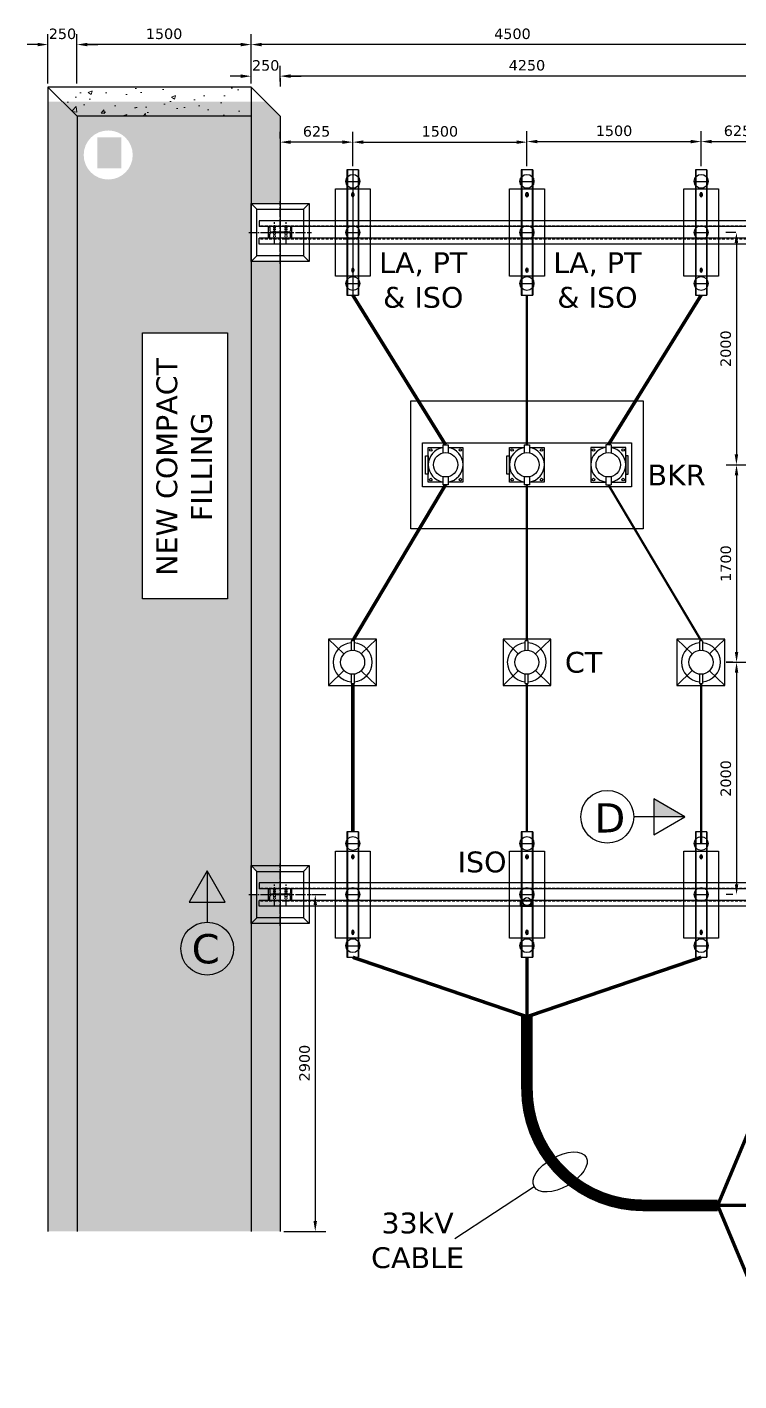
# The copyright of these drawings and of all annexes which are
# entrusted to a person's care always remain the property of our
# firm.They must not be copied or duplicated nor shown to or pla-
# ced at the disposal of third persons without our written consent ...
# Model space of a CAD drawing. Header units: inches. Extents: x 669904 to 684044, y 13745 to 26910.
# Drawn here: x 669904 to 676035, y 15177 to 26832 of the extents above; entities that cross this region are included whole.
import ezdxf

# ---------------------------------------------------------------- set-up
doc = ezdxf.new("R2010")
doc.units = ezdxf.units.IN
doc.header["$LTSCALE"] = 0.05
doc.header["$MEASUREMENT"] = 0
doc.header["$PDMODE"] = 66
doc.linetypes.add('CENTER', pattern=[2, 1.25, -0.25, 0.25, -0.25])
doc.linetypes.add('HIDDEN', pattern=[0.375, 0.25, -0.125])
for name, color, linetype, lineweight in [('B', 5, 'Continuous', 30), ('CHANNEL', 250, 'Continuous', 30), ('DIMENSION', 244, 'Continuous', 9), ('equipment', 145, 'Continuous', 30), ('FOUNDATION', 5, 'Continuous', 30), ('hatch', 254, 'Continuous', 18), ('HIDDEN', 250, 'HIDDEN', 13), ('HOLE', 250, 'Continuous', 30), ('ISMB 200', 2, 'Continuous', 30), ('Line', 7, 'Continuous', 30), ('PLATE', 5, 'Continuous', 30), ('POLE', 250, 'Continuous', 30), ('R', 1, 'Continuous', 30), ('WALL', 102, 'Continuous', 30), ('Y', 2, 'Continuous', 30)]:
    doc.layers.add(name, color=color, linetype=linetype, lineweight=lineweight)
doc.layers.add('CENTER', color=1, linetype='CENTER')
doc.layers.add('TEXT', color=2, linetype='Continuous')
doc.styles.get("Standard").update_dxf_attribs({"font": 'verdana.ttf'})
doc.styles.add('STYLE1', font='txt')
doc.dimstyles.new('rm', dxfattribs={"dimscale": 500, "dimtxt": 0.18, "dimasz": 0.18, "dimexe": 0.18, "dimexo": 0.0625, "dimgap": 0.09, "dimtad": 1, "dimdec": 0, "dimzin": 0, "dimdsep": 46, "dimtxsty": 'Standard', "dimcen": 0.09, "dimadec": 0, "dimazin": 0, "dimtfac": 1, "dimtdec": 0, "dimtofl": 0, "dimtmove": 0, "dimatfit": 3, "dimfxl": 1, "dimtolj": 1, "dimtzin": 0, "dimarcsym": 0})
pattern_1 = [(50, (331232.05, 71316.7), (358.6301, -31.37607), [37.5, -412.5]), (355, (331232.05, 71316.7), (-69.37567, 376.09607), [30, -330]), (100.4514, (331261.94, 71314.1), (289.2547, 344.71977), [31.8701, -350.57106]), (46.1842, (331232.05, 71416.7), (533.6205, -82.7595), [56.25, -618.75]), (96.6356, (331276.5, 71409.8), (467.33135, 487.0589), [47.80514, -525.8565]), (351.1842, (331232.05, 71416.7), (467.331, 487.0593), [45, -495]), (21, (331282.05, 71391.7), (298.45353, -201.30945), [37.5, -412.5]), (326, (331282.05, 71391.7), (121.65767, 362.57502), [30, -330]), (71.4514, (331306.92, 71374.93), (420.1113, 161.26525), [31.8701, -350.57106]), (37.5, (331232.05, 71316.71), (6.07993, 166.446927), [0, -326, 0, -335, 0, -331.25]), (7.5, (331232.05, 71316.7), (131.53477, 197.20586), [0, -191, 0, -318.5, 0, -126.25]), (327.5, (331120.55, 71316.71), (266.91122, -11.277436), [0, -125, 0, -390, 0, -517.5]), (317.5, (331070.55, 71316.7), (291.59308, 50.05249), [0, -162.5, 0, -259, 0, -367.5])]

# ---------------------------------------------------------------- blocks, each defined once
blk = doc.blocks.new('*D128')
at = {"layer": 'Defpoints', "color": 0, "ltscale": 30, "transparency": 16777216}
for p in [(676334, 26591), (672084, 26422), (672084, 26410)]:
    blk.add_point(p, dxfattribs=at)
at = {"layer": 'DIMENSION', "color": 0, "lineweight": -2, "ltscale": 30, "transparency": 16777216}
for p, q in [((676334, 26559), (676334, 26320)), ((672084, 26391), (672084, 26320)), ((676244, 26410), (672174, 26410))]:
    blk.add_line(p, q, dxfattribs=at)
at = {"layer": 'DIMENSION', "color": 0, "ltscale": 30, "transparency": 16777216}
for points in [[(672174, 26425), (672174, 26395), (672084, 26410)], [(676244, 26425), (676244, 26395), (676334, 26410)]]:
    blk.add_solid(points, dxfattribs=at)
at = {"layer": 'DIMENSION', "color": 0, "ltscale": 30, "transparency": 16777216, "insert": (674209, 26502), "char_height": 90, "attachment_point": 5}
blk.add_mtext('\\A1;4250', dxfattribs=at)
blk = doc.blocks.new('*D129')
at = {"layer": 'Defpoints', "color": 0, "ltscale": 30, "transparency": 16777216}
for p in [(676334, 25846), (675709, 25603), (676334, 25332)]:
    blk.add_point(p, dxfattribs=at)
at = {"layer": 'DIMENSION', "color": 0, "lineweight": -2, "ltscale": 30, "transparency": 16777216}
for p, q in [((675709, 25635), (675709, 25936)), ((676334, 25364), (676334, 25936)), ((675799, 25846), (676244, 25846))]:
    blk.add_line(p, q, dxfattribs=at)
at = {"layer": 'DIMENSION', "color": 0, "ltscale": 30, "transparency": 16777216}
for points in [[(675799, 25861), (675799, 25831), (675709, 25846)], [(676244, 25861), (676244, 25831), (676334, 25846)]]:
    blk.add_solid(points, dxfattribs=at)
at = {"layer": 'DIMENSION', "color": 0, "ltscale": 30, "transparency": 16777216, "insert": (676022, 25938), "char_height": 90, "attachment_point": 5}
blk.add_mtext('\\A1;625', dxfattribs=at)
blk = doc.blocks.new('*D130')
at = {"layer": 'Defpoints', "color": 0, "ltscale": 30, "transparency": 16777216}
for p in [(676040, 25063), (675893, 23063), (676013, 23063)]:
    blk.add_point(p, dxfattribs=at)
at = {"layer": 'DIMENSION', "color": 0, "lineweight": -2, "ltscale": 30, "transparency": 16777216}
for p, q in [((676009, 25063), (675923, 25063)), ((676013, 24973), (676013, 23153)), ((675924, 23063), (676103, 23063))]:
    blk.add_line(p, q, dxfattribs=at)
at = {"layer": 'DIMENSION', "color": 0, "ltscale": 30, "transparency": 16777216}
for points in [[(675998, 24973), (676028, 24973), (676013, 25063)], [(675998, 23153), (676028, 23153), (676013, 23063)]]:
    blk.add_solid(points, dxfattribs=at)
at = {"layer": 'DIMENSION', "color": 0, "ltscale": 30, "transparency": 16777216, "insert": (675921, 24063), "char_height": 90, "attachment_point": 5, "rotation": 90}
blk.add_mtext('\\A1;2000', dxfattribs=at)
blk = doc.blocks.new('*D131')
at = {"layer": 'Defpoints', "color": 0, "ltscale": 30, "transparency": 16777216}
for p in [(676013, 23063), (675893, 21363), (676014, 21363)]:
    blk.add_point(p, dxfattribs=at)
at = {"layer": 'DIMENSION', "color": 0, "lineweight": -2, "ltscale": 30, "transparency": 16777216}
for p, q in [((676014, 22973), (676014, 21453)), ((676045, 23063), (676104, 23063)), ((675924, 21363), (676104, 21363))]:
    blk.add_line(p, q, dxfattribs=at)
at = {"layer": 'DIMENSION', "color": 0, "ltscale": 30, "transparency": 16777216}
for points in [[(675999, 22973), (676029, 22973), (676014, 23063)], [(675999, 21453), (676029, 21453), (676014, 21363)]]:
    blk.add_solid(points, dxfattribs=at)
at = {"layer": 'DIMENSION', "color": 0, "ltscale": 30, "transparency": 16777216, "insert": (675922, 22213), "char_height": 90, "attachment_point": 5, "rotation": 90}
blk.add_mtext('\\A1;1700', dxfattribs=at)
blk = doc.blocks.new('*D132')
at = {"layer": 'Defpoints', "color": 0, "ltscale": 30, "transparency": 16777216}
for p in [(676014, 21363), (676014, 19363), (676014, 19363)]:
    blk.add_point(p, dxfattribs=at)
at = {"layer": 'DIMENSION', "color": 0, "lineweight": -2, "ltscale": 30, "transparency": 16777216}
for p, q in [((675983, 21363), (675924, 21363)), ((676014, 21273), (676014, 19453)), ((675983, 19363), (675924, 19363))]:
    blk.add_line(p, q, dxfattribs=at)
at = {"layer": 'DIMENSION', "color": 0, "ltscale": 30, "transparency": 16777216}
for points in [[(675999, 21273), (676029, 21273), (676014, 21363)], [(675999, 19453), (676029, 19453), (676014, 19363)]]:
    blk.add_solid(points, dxfattribs=at)
at = {"layer": 'DIMENSION', "color": 0, "ltscale": 30, "transparency": 16777216, "insert": (675922, 20363), "char_height": 90, "attachment_point": 5, "rotation": 90}
blk.add_mtext('\\A1;2000', dxfattribs=at)
blk = doc.blocks.new('*D134')
at = {"layer": 'Defpoints', "color": 0, "ltscale": 30, "transparency": 16777216}
for p in [(671834, 26409), (671834, 26314), (672084, 26331)]:
    blk.add_point(p, dxfattribs=at)
at = {"layer": 'DIMENSION', "color": 0, "lineweight": -2, "ltscale": 30, "transparency": 16777216}
for p, q in [((671834, 26345), (671834, 26499)), ((672084, 26362), (672084, 26499)), ((671744, 26409), (671654, 26409)), ((672174, 26409), (672264, 26409))]:
    blk.add_line(p, q, dxfattribs=at)
at = {"layer": 'DIMENSION', "color": 0, "ltscale": 30, "transparency": 16777216}
for points in [[(671744, 26424), (671744, 26394), (671834, 26409)], [(672174, 26424), (672174, 26394), (672084, 26409)]]:
    blk.add_solid(points, dxfattribs=at)
at = {"layer": 'DIMENSION', "color": 0, "ltscale": 30, "transparency": 16777216, "insert": (671959, 26501), "char_height": 90, "attachment_point": 5}
blk.add_mtext('\\A1;250', dxfattribs=at)
blk = doc.blocks.new('*D135')
at = {"layer": 'Defpoints', "color": 0, "ltscale": 30, "transparency": 16777216}
for p in [(671834, 26681), (671834, 26314), (676334, 26284)]:
    blk.add_point(p, dxfattribs=at)
at = {"layer": 'DIMENSION', "color": 0, "lineweight": -2, "ltscale": 30, "transparency": 16777216}
for p, q in [((671834, 26345), (671834, 26771)), ((676334, 26315), (676334, 26771)), ((676244, 26681), (671924, 26681))]:
    blk.add_line(p, q, dxfattribs=at)
at = {"layer": 'DIMENSION', "color": 0, "ltscale": 30, "transparency": 16777216}
for points in [[(671924, 26696), (671924, 26666), (671834, 26681)], [(676244, 26696), (676244, 26666), (676334, 26681)]]:
    blk.add_solid(points, dxfattribs=at)
at = {"layer": 'DIMENSION', "color": 0, "ltscale": 30, "transparency": 16777216, "insert": (674084, 26773), "char_height": 90, "attachment_point": 5}
blk.add_mtext('\\A1;4500', dxfattribs=at)
blk = doc.blocks.new('*D153')
at = {"layer": 'Defpoints', "color": 0, "ltscale": 30, "transparency": 16777216}
for p in [(670334, 26681), (670334, 26314), (671834, 26314)]:
    blk.add_point(p, dxfattribs=at)
at = {"layer": 'DIMENSION', "color": 0, "lineweight": -2, "ltscale": 30, "transparency": 16777216}
for p, q in [((670334, 26345), (670334, 26771)), ((671834, 26345), (671834, 26771)), ((671744, 26681), (670424, 26681))]:
    blk.add_line(p, q, dxfattribs=at)
at = {"layer": 'DIMENSION', "color": 0, "ltscale": 30, "transparency": 16777216}
for points in [[(670424, 26696), (670424, 26666), (670334, 26681)], [(671744, 26696), (671744, 26666), (671834, 26681)]]:
    blk.add_solid(points, dxfattribs=at)
at = {"layer": 'DIMENSION', "color": 0, "ltscale": 30, "transparency": 16777216, "insert": (671084, 26773), "char_height": 90, "attachment_point": 5}
blk.add_mtext('\\A1;1500', dxfattribs=at)
blk = doc.blocks.new('*D136')
at = {"layer": 'Defpoints', "color": 0, "ltscale": 30, "transparency": 16777216}
for p in [(670084, 26681), (670084, 26314), (670334, 26314)]:
    blk.add_point(p, dxfattribs=at)
at = {"layer": 'DIMENSION', "color": 0, "lineweight": -2, "ltscale": 30, "transparency": 16777216}
for p, q in [((670084, 26345), (670084, 26771)), ((670334, 26345), (670334, 26771)), ((669994, 26681), (669904, 26681)), ((670424, 26681), (670514, 26681))]:
    blk.add_line(p, q, dxfattribs=at)
at = {"layer": 'DIMENSION', "color": 0, "ltscale": 30, "transparency": 16777216}
for points in [[(669994, 26696), (669994, 26666), (670084, 26681)], [(670424, 26696), (670424, 26666), (670334, 26681)]]:
    blk.add_solid(points, dxfattribs=at)
at = {"layer": 'DIMENSION', "color": 0, "ltscale": 30, "transparency": 16777216, "insert": (670209, 26773), "char_height": 90, "attachment_point": 5}
blk.add_mtext('\\A1;250', dxfattribs=at)
blk = doc.blocks.new('*D154')
at = {"layer": 'Defpoints', "color": 0, "ltscale": 30, "transparency": 16777216}
for p in [(674209, 25841), (672709, 25603), (674209, 25603)]:
    blk.add_point(p, dxfattribs=at)
at = {"layer": 'DIMENSION', "color": 0, "lineweight": -2, "ltscale": 30, "transparency": 16777216}
for p, q in [((672709, 25635), (672709, 25931)), ((674209, 25635), (674209, 25931)), ((672799, 25841), (674119, 25841))]:
    blk.add_line(p, q, dxfattribs=at)
at = {"layer": 'DIMENSION', "color": 0, "ltscale": 30, "transparency": 16777216}
for points in [[(672799, 25856), (672799, 25826), (672709, 25841)], [(674119, 25856), (674119, 25826), (674209, 25841)]]:
    blk.add_solid(points, dxfattribs=at)
at = {"layer": 'DIMENSION', "color": 0, "ltscale": 30, "transparency": 16777216, "insert": (673459, 25933), "char_height": 90, "attachment_point": 5}
blk.add_mtext('\\A1;1500', dxfattribs=at)
blk = doc.blocks.new('*D137')
at = {"layer": 'Defpoints', "color": 0, "ltscale": 30, "transparency": 16777216}
for p in [(672084, 25841), (672084, 25841), (672709, 25841)]:
    blk.add_point(p, dxfattribs=at)
at = {"layer": 'DIMENSION', "color": 0, "lineweight": -2, "ltscale": 30, "transparency": 16777216}
for p, q in [((672084, 25873), (672084, 25931)), ((672709, 25873), (672709, 25931)), ((672619, 25841), (672174, 25841))]:
    blk.add_line(p, q, dxfattribs=at)
at = {"layer": 'DIMENSION', "color": 0, "ltscale": 30, "transparency": 16777216}
for points in [[(672174, 25856), (672174, 25826), (672084, 25841)], [(672619, 25856), (672619, 25826), (672709, 25841)]]:
    blk.add_solid(points, dxfattribs=at)
at = {"layer": 'DIMENSION', "color": 0, "ltscale": 30, "transparency": 16777216, "insert": (672397, 25933), "char_height": 90, "attachment_point": 5}
blk.add_mtext('\\A1;625', dxfattribs=at)
blk = doc.blocks.new('*D138')
at = {"layer": 'Defpoints', "color": 0, "ltscale": 30, "transparency": 16777216}
for p in [(674209, 25841), (675709, 25846), (675709, 25846)]:
    blk.add_point(p, dxfattribs=at)
at = {"layer": 'DIMENSION', "color": 0, "lineweight": -2, "ltscale": 30, "transparency": 16777216}
for p, q in [((674209, 25873), (674209, 25936)), ((675709, 25877), (675709, 25936)), ((674299, 25846), (675619, 25846))]:
    blk.add_line(p, q, dxfattribs=at)
at = {"layer": 'DIMENSION', "color": 0, "ltscale": 30, "transparency": 16777216}
for points in [[(674299, 25861), (674299, 25831), (674209, 25846)], [(675619, 25861), (675619, 25831), (675709, 25846)]]:
    blk.add_solid(points, dxfattribs=at)
at = {"layer": 'DIMENSION', "color": 0, "ltscale": 30, "transparency": 16777216, "insert": (674959, 25938), "char_height": 90, "attachment_point": 5}
blk.add_mtext('\\A1;1500', dxfattribs=at)
blk = doc.blocks.new('*D145')
at = {"layer": 'Defpoints', "color": 0, "ltscale": 30, "transparency": 16777216}
for p in [(672329, 19363), (672084, 16463), (672386, 16463)]:
    blk.add_point(p, dxfattribs=at)
at = {"layer": 'DIMENSION', "color": 0, "lineweight": -2, "ltscale": 30, "transparency": 16777216}
for p, q in [((672360, 19363), (672476, 19363)), ((672386, 19273), (672386, 16553)), ((672115, 16463), (672476, 16463))]:
    blk.add_line(p, q, dxfattribs=at)
at = {"layer": 'DIMENSION', "color": 0, "ltscale": 30, "transparency": 16777216}
for points in [[(672371, 19273), (672401, 19273), (672386, 19363)], [(672371, 16553), (672401, 16553), (672386, 16463)]]:
    blk.add_solid(points, dxfattribs=at)
at = {"layer": 'DIMENSION', "color": 0, "ltscale": 30, "transparency": 16777216, "insert": (672294, 17913), "char_height": 90, "attachment_point": 5, "rotation": 90}
blk.add_mtext('\\A1;2900', dxfattribs=at)
blk = doc.blocks.new('A$C263572D1')
at = {"layer": 'ISMB 200', "ltscale": 30}
for p, q in [((-96, 50), (-100, 50)), ((-100, -50), (-100, 50)), ((-89, 43), (-89, 16)), ((76, 3), (-76, 3)), ((76, 3), (-76, 3)), ((89, 43), (89, 16)), ((96, 50), (100, 50)), ((100, -50), (100, 50)), ((-96, -50), (-100, -50)), ((-89, -43), (-89, -16)), ((76, -3), (-76, -3)), ((89, -43), (89, -16)), ((96, -50), (100, -50))]:
    blk.add_line(p, q, dxfattribs=at)
for centre, radius, start, end in [((-96, 43), 6.78, 0.9709, 90.1636), ((-76, 16), 13.3, 180, 270), ((76, 16), 13.3, 270, 0), ((96, 43), 6.78, 89.8364, 179.0291), ((-96, -43), 6.78, 269.8364, 359.0291), ((-76, -16), 13.3, 90, 180), ((76, -16), 13.3, 0, 90), ((96, -43), 6.78, 180.9709, 270.1636)]:
    blk.add_arc(centre, radius, start, end, dxfattribs=at)

msp = doc.modelspace()

# ---------------------------------------------------------------- hatches: boundary and pattern name
at = {"layer": 'hatch'}
h = msp.add_hatch(dxfattribs=at)
h.set_pattern_fill('AR-CONC', color=256, scale=50, style=0)
h.set_pattern_definition(pattern_1)
h.paths.add_polyline_path([(671834.1, 26188.9), (671834.1, 26313.9), (671784.1, 26313.9), (670084.1, 26313.9), (670209.1, 26188.9)])
h.paths.add_polyline_path([(671834.1, 26063.9), (671834.1, 26188.9), (670209.1, 26188.9), (670334.1, 26063.9)])
h = msp.add_hatch(dxfattribs=at)
h.set_pattern_fill('AR-CONC', color=256, scale=50, style=0)
h.set_pattern_definition(pattern_1)
h.paths.add_polyline_path([(670084.1, 16463.5), (670334.1, 16463.5), (670334.1, 26063.9), (670209.1, 26188.9), (670084.1, 26188.9)])
h = msp.add_hatch(dxfattribs=at)
h.set_pattern_fill('AR-CONC', color=256, scale=50, style=0)
h.set_pattern_definition(pattern_1)
h.paths.add_polyline_path([(672084.1, 26063.9), (671959.1, 26188.9), (671834.1, 26188.9), (671834.1, 25313.5), (672084.1, 25313.5)])
h.paths.add_polyline_path([(670209.1, 26188.9), (670334.1, 26063.9), (671834.1, 26063.9), (671834.1, 26188.9)])
h.paths.add_polyline_path([(671834.1, 19613.5), (671884.1, 19563.5), (671884.1, 19363.5), (671834.1, 19363.5), (671834.1, 16463.5), (672084.1, 16463.5), (672084.1, 24813.5), (671834.1, 24813.5)])
h = msp.add_hatch(dxfattribs=at)
h.set_pattern_fill('AR-CONC', color=256, scale=50, style=0)
h.set_pattern_definition(pattern_1)
edge = h.paths.add_edge_path(flags=16)
edge.add_arc((670602.9, 25730.4), 211.2, 0, 360)
h.paths.add_polyline_path([(670509.6, 25883.2), (670716.3, 25883.2), (670716.3, 25614.5), (670509.6, 25614.5)], flags=0)
h.paths.add_polyline_path([(670334.1, 16463.5), (671834.1, 16463.5), (671834.1, 26063.9), (670334.1, 26063.9)])
h.paths.add_polyline_path([(671631, 21909.9), (670897.1, 21909.9), (670897.1, 24199.7), (671631, 24199.7)], flags=16)
h = msp.add_hatch(dxfattribs=at)
h.set_pattern_fill('ANSI31', color=256, scale=30, angle=90, style=0)
h.set_pattern_definition([(225, (692551.7108, -59342.2346), (-2.65165043, 2.65165043), [])])
h.paths.add_polyline_path([(674152.4, 19263.9), (674152.4, 19313.5, -0.4142136), (674156.9, 19308.9), (674156.9, 19277.6, 0.4142136), (674166, 19268.5), (674238.7, 19268.5, 0.4142136), (674247.8, 19277.6), (674247.8, 19308.9, -0.4142136), (674252.4, 19313.5), (674252.4, 19263.9)])
at = {"layer": 'TEXT'}
for points in [[(675570, 20033.4), (675301.8, 20188.3), (675301.8, 20033.4)], [(671455.6, 19567.3), (671300.7, 19299.1), (671455.6, 19299.1)]]:
    msp.add_hatch(color=256, dxfattribs=at).paths.add_polyline_path(points)

# ---------------------------------------------------------------- linework, layer by layer
at = {"const_width": 30}
for points in [[(674209.1, 18312.2), (672709.1, 18823.5)], [(674209.1, 18312.2), (675709.1, 18823.5)], [(674209.1, 18312.2), (674209.1, 18823.5)], [(676477.8, 18184.4), (675851.7, 16688)], [(676477.8, 15191.7), (675851.7, 16688)]]:
    msp.add_lwpolyline(points, dxfattribs=at)
at = {"const_width": 100}
msp.add_lwpolyline([(674209.1, 18312.2), (674209.1, 17688, 0.4142136), (675209.1, 16688), (675851.7, 16688)], format="xyb", dxfattribs=at)
msp.add_lwpolyline([(674271.9, 16846.6), (673589.3, 16398.9)])
at = {"color": 2, "const_width": 30}
msp.add_lwpolyline([(676484.1, 16688.4), (675851.9, 16688.4)], dxfattribs=at)
msp.add_ellipse((674494.4, 16975.8), major_axis=(224, 126.7), ratio=0.5189326)
at = {"layer": 'B'}
for points, const_width in [([(675709.1, 24523.5), (674910.3, 23236)], 30), ([(674910.3, 22890.9), (675710.3, 21547.3)], 20), ([(675709.1, 21179.6), (675709.1, 19803.4)], 20)]:
    msp.add_lwpolyline(points, dxfattribs=dict(at, const_width=const_width))
at = {"layer": 'CENTER', "ltscale": 100}
for p, q in [((672709.1, 25408.5), (672709.1, 25368.4)), ((674209.1, 25408.5), (674209.1, 25368.4)), ((675709.1, 25408.5), (675709.1, 25368.4)), ((672723.5, 25388.5), (672694.6, 25388.5)), ((674223.5, 25388.5), (674194.6, 25388.5)), ((675723.5, 25388.5), (675694.6, 25388.5)), ((672723.5, 24738.5), (672694.6, 24738.5)), ((672709.1, 24758.5), (672709.1, 24718.4)), ((674223.5, 24738.5), (674194.6, 24738.5)), ((674209.1, 24758.5), (674209.1, 24718.4)), ((675723.5, 24738.5), (675694.6, 24738.5)), ((675709.1, 24758.5), (675709.1, 24718.4)), ((672709.1, 19708.5), (672709.1, 19668.4)), ((674209.1, 19708.5), (674209.1, 19668.4)), ((675709.1, 19708.5), (675709.1, 19668.4)), ((672723.5, 19688.5), (672694.6, 19688.5)), ((675723.5, 19688.5), (675694.6, 19688.5)), ((672723.5, 19038.5), (672694.6, 19038.5)), ((672709.1, 19058.5), (672709.1, 19018.4)), ((674223.5, 19038.5), (674194.6, 19038.5)), ((674209.1, 19058.5), (674209.1, 19018.4)), ((675723.5, 19038.5), (675694.6, 19038.5)), ((675709.1, 19058.5), (675709.1, 19018.4))]:
    msp.add_line(p, q, dxfattribs=at)
at = {"layer": 'CENTER', "ltscale": 1000}
for p, q in [((672084.1, 24794.6), (672084.1, 25332.3)), ((671815.2, 25063.5), (672352.9, 25063.5)), ((672034.1, 24963.5), (672034.1, 25163.5)), ((672134.1, 24963.5), (672134.1, 25163.5)), ((672084.1, 19094.6), (672084.1, 19632.3)), ((671815.2, 19363.5), (672352.9, 19363.5)), ((672034.1, 19263.5), (672034.1, 19463.5)), ((672134.1, 19263.5), (672134.1, 19463.5))]:
    msp.add_line(p, q, dxfattribs=at)
at = {"layer": 'CHANNEL'}
for p, q in [((676513.6, 25163.5), (671903.9, 25163.5)), ((671903.9, 25163.5), (671903.9, 25113.5)), ((676513.6, 25113.5), (671903.9, 25113.5)), ((676513.6, 25013.5), (671903.9, 25013.5)), ((671903.9, 24963.5), (671903.9, 25013.5)), ((676513.6, 24963.5), (671903.9, 24963.5)), ((676513.6, 19463.5), (671903.9, 19463.5)), ((671903.9, 19463.5), (671903.9, 19413.5)), ((676513.6, 19413.5), (671903.9, 19413.5)), ((676513.6, 19313.5), (671903.9, 19313.5)), ((671903.9, 19263.5), (671903.9, 19313.5)), ((676513.6, 19263.5), (671903.9, 19263.5)), ((674152.4, 19263.9), (674152.4, 19313.5)), ((674152.4, 19263.9), (674252.4, 19263.9)), ((674252.4, 19263.9), (674152.4, 19263.9)), ((674252.4, 19263.9), (674152.4, 19263.9)), ((674156.9, 19277.6), (674156.9, 19308.9)), ((674238.7, 19268.5), (674166, 19268.5)), ((674247.8, 19308.9), (674247.8, 19277.6)), ((674252.4, 19313.5), (674252.4, 19263.9))]:
    msp.add_line(p, q, dxfattribs=at)
for centre, radius, start, end in [((674152.4, 19308.9), 4.55, 0, 90), ((674166, 19277.6), 9.09, 180, 270), ((674238.7, 19277.6), 9.09, 270, 0), ((674252.4, 19308.9), 4.55, 90, 180)]:
    msp.add_arc(centre, radius, start, end, dxfattribs=at)
at = {"layer": 'equipment'}
for p, q in [((672659.1, 25603.5), (672659.1, 24523.5)), ((672759.1, 25603.5), (672659.1, 25603.5)), ((672663.6, 25603.5), (672663.6, 24523.5)), ((672709.1, 25603.5), (672709.1, 24523.5)), ((672754.5, 25603.5), (672754.5, 24523.5)), ((672759.1, 25603.5), (672759.1, 24523.5)), ((674159.1, 25603.5), (674159.1, 24523.5)), ((674259.1, 25603.5), (674159.1, 25603.5)), ((674163.6, 25603.5), (674163.6, 24523.5)), ((674254.5, 25603.5), (674254.5, 24523.5)), ((674259.1, 25603.5), (674259.1, 24523.5)), ((675659.1, 25603.5), (675659.1, 24523.5)), ((675759.1, 25603.5), (675659.1, 25603.5)), ((675663.6, 25603.5), (675663.6, 24523.5)), ((675754.5, 25603.5), (675754.5, 24523.5)), ((675759.1, 25603.5), (675759.1, 24523.5)), ((672659.1, 24523.5), (672759.1, 24523.5)), ((674159.1, 24523.5), (674259.1, 24523.5)), ((675659.1, 24523.5), (675759.1, 24523.5)), ((673357.8, 22913.5), (673357.8, 23213.5)), ((673357.8, 23213.5), (673485.3, 23213.5)), ((673485.3, 23236), (673485.3, 23165.6)), ((673530.4, 23236), (673530.4, 23166.2)), ((673530.4, 23213.5), (673657.8, 23213.5)), ((673657.8, 23213.5), (673657.8, 22913.5)), ((674057.8, 23213.5), (674185.3, 23213.5)), ((674057.8, 22913.5), (674057.8, 23213.5)), ((674185.3, 23236), (674185.3, 23165.6)), ((674230.4, 23236), (674230.4, 23166.2)), ((674230.4, 23213.5), (674357.8, 23213.5)), ((674357.8, 23213.5), (674357.8, 22913.5)), ((674887.7, 23213.5), (674760.3, 23213.5)), ((674760.3, 23213.5), (674760.3, 22913.5)), ((674887.7, 23236), (674887.7, 23166.2)), ((674932.8, 23236), (674932.8, 23165.6)), ((675060.3, 23213.5), (674932.8, 23213.5)), ((675060.3, 22913.5), (675060.3, 23213.5)), ((673485.3, 22961.3), (673485.3, 22890.9)), ((673530.4, 22960.8), (673530.4, 22890.9)), ((674185.3, 22961.3), (674185.3, 22890.9)), ((674230.4, 22960.8), (674230.4, 22890.9)), ((674887.7, 22960.8), (674887.7, 22890.9)), ((674932.8, 22961.3), (674932.8, 22890.9)), ((673485.3, 22913.5), (673357.8, 22913.5)), ((673657.8, 22913.5), (673530.4, 22913.5)), ((674185.3, 22913.5), (674057.8, 22913.5)), ((674357.8, 22913.5), (674230.4, 22913.5)), ((674760.3, 22913.5), (674887.7, 22913.5)), ((674932.8, 22913.5), (675060.3, 22913.5)), ((672499.9, 21563.5), (672499.9, 21163.5)), ((672912.8, 21563.5), (672499.9, 21563.5)), ((672632.9, 21434.7), (672499.9, 21563.5)), ((672912.8, 21563.5), (672781.4, 21436.1)), ((672912.8, 21163.5), (672912.8, 21563.5)), ((674002.9, 21563.5), (674134.3, 21436.1)), ((674415.8, 21563.5), (674002.9, 21563.5)), ((674002.9, 21563.5), (674002.9, 21163.5)), ((674282.8, 21434.7), (674415.8, 21563.5)), ((674415.8, 21163.5), (674415.8, 21563.5)), ((675499.9, 21563.5), (675499.9, 21163.5)), ((675912.8, 21563.5), (675499.9, 21563.5)), ((675632.9, 21434.7), (675499.9, 21563.5)), ((675912.8, 21563.5), (675781.4, 21436.1)), ((675912.8, 21163.5), (675912.8, 21563.5)), ((672694.9, 21547.3), (672694.9, 21466.1)), ((672720.8, 21547.3), (672694.9, 21547.3)), ((672720.8, 21547.3), (672720.8, 21466.1)), ((674194.9, 21466.1), (674194.9, 21547.3)), ((674220.8, 21547.3), (674194.9, 21547.3)), ((674220.8, 21466.1), (674220.8, 21547.3)), ((675694.9, 21547.3), (675694.9, 21466.1)), ((675720.8, 21547.3), (675694.9, 21547.3)), ((675720.8, 21547.3), (675720.8, 21466.1)), ((672632.9, 21292.2), (672499.9, 21163.5)), ((672694.9, 21260.9), (672694.9, 21179.6)), ((672720.8, 21260.9), (672720.8, 21179.6)), ((672912.8, 21163.5), (672781.4, 21290.8)), ((674002.9, 21163.5), (674134.3, 21290.8)), ((674194.9, 21179.6), (674194.9, 21260.9)), ((674220.8, 21179.6), (674220.8, 21260.9)), ((674282.8, 21292.2), (674415.8, 21163.5)), ((675632.9, 21292.2), (675499.9, 21163.5)), ((675694.9, 21260.9), (675694.9, 21179.6)), ((675720.8, 21260.9), (675720.8, 21179.6)), ((675912.8, 21163.5), (675781.4, 21290.8)), ((672499.9, 21163.5), (672912.8, 21163.5)), ((672694.9, 21179.6), (672720.8, 21179.6)), ((674002.9, 21163.5), (674415.8, 21163.5)), ((674194.9, 21179.6), (674220.8, 21179.6)), ((675499.9, 21163.5), (675912.8, 21163.5)), ((675694.9, 21179.6), (675720.8, 21179.6)), ((672659.1, 19903.5), (672659.1, 18823.5)), ((672759.1, 19903.5), (672659.1, 19903.5)), ((672663.6, 19903.5), (672663.6, 18823.5)), ((672754.5, 19903.5), (672754.5, 18823.5)), ((672759.1, 19903.5), (672759.1, 18823.5)), ((674159.1, 19903.5), (674159.1, 18823.5)), ((674259.1, 19903.5), (674159.1, 19903.5)), ((674163.6, 19903.5), (674163.6, 18823.5)), ((674254.5, 19903.5), (674254.5, 18823.5)), ((674259.1, 19903.5), (674259.1, 18823.5)), ((675659.1, 19903.5), (675659.1, 18823.5)), ((675759.1, 19903.5), (675659.1, 19903.5)), ((675663.6, 19903.5), (675663.6, 18823.5)), ((675754.5, 19903.5), (675754.5, 18823.5)), ((675759.1, 19903.5), (675759.1, 18823.5)), ((675649.1, 19803.5), (675769.1, 19803.5)), ((675649.1, 19363.5), (675769.1, 19363.5)), ((675649.1, 18923.5), (675769.1, 18923.5)), ((672659.1, 18823.5), (672759.1, 18823.5)), ((674159.1, 18823.5), (674259.1, 18823.5)), ((675659.1, 18823.5), (675759.1, 18823.5))]:
    msp.add_line(p, q, dxfattribs=at)
at = {"layer": 'equipment', "ltscale": 40}
for p, q in [((672649.1, 25503.5), (672769.1, 25503.5)), ((674149.1, 25503.5), (674269.1, 25503.5)), ((675649.1, 25503.5), (675769.1, 25503.5)), ((672649.1, 25063.5), (672769.1, 25063.5)), ((674149.1, 25063.5), (674269.1, 25063.5)), ((675649.1, 25063.5), (675769.1, 25063.5)), ((672649.1, 24623.5), (672769.1, 24623.5)), ((674149.1, 24623.5), (674269.1, 24623.5)), ((675649.1, 24623.5), (675769.1, 24623.5)), ((672649.1, 19803.5), (672769.1, 19803.5)), ((674149.1, 19803.5), (674269.1, 19803.5)), ((672649.1, 19363.5), (672769.1, 19363.5)), ((674149.1, 19363.5), (674269.1, 19363.5)), ((672649.1, 18923.5), (672769.1, 18923.5)), ((674149.1, 18923.5), (674269.1, 18923.5))]:
    msp.add_line(p, q, dxfattribs=at)
at = {"layer": 'equipment'}
for points in [[(673309.1, 22873.5), (673309.1, 23253.5), (675109.1, 23253.5), (675109.1, 22873.5)], [(673357.8, 23141.9), (673357.8, 22983.9), (673336.5, 22983.9), (673336.5, 23141.9)], [(674057.8, 23141.9), (674057.8, 22983.9), (674036.5, 22983.9), (674036.5, 23141.9)], [(675060.3, 23141.9), (675060.3, 22983.9), (675081.6, 22983.9), (675081.6, 23141.9)]]:
    msp.add_lwpolyline(points, close=True, dxfattribs=at)
for points in [[(673485.3, 23236), (673530.4, 23236)], [(674185.3, 23236), (674230.4, 23236)], [(674932.8, 23236), (674887.7, 23236)], [(673530.4, 22890.9), (673485.3, 22890.9)], [(674230.4, 22890.9), (674185.3, 22890.9)], [(674887.7, 22890.9), (674932.8, 22890.9)]]:
    msp.add_lwpolyline(points, dxfattribs=at)
at = {"layer": 'equipment', "ltscale": 40}
for centre in [(672709.1, 25503.5), (674209.1, 25503.5), (675709.1, 25503.5), (672709.1, 25063.5), (674209.1, 25063.5), (675709.1, 25063.5), (672709.1, 24623.5), (674209.1, 24623.5), (675709.1, 24623.5), (672709.1, 19803.5), (674209.1, 19803.5), (672709.1, 19363.5), (674209.1, 19363.5), (672709.1, 18923.5), (674209.1, 18923.5)]:
    msp.add_circle(centre, 60, dxfattribs=at)
at = {"layer": 'equipment'}
for centre, radius in [((673380.4, 23190.9), 11.3), ((673635.3, 23190.9), 11.3), ((674080.4, 23190.9), 11.3), ((674335.3, 23190.9), 11.3), ((674782.8, 23190.9), 11.3), ((675037.7, 23190.9), 11.3), ((673509.1, 23063.5), 104.9), ((674209.1, 23063.5), 104.9), ((674909.1, 23063.5), 104.9), ((673380.4, 22936), 11.3), ((673635.3, 22936), 11.3), ((674080.4, 22936), 11.3), ((674335.3, 22936), 11.3), ((674782.8, 22936), 11.3), ((675037.7, 22936), 11.3), ((672707.8, 21363.5), 103.4), ((674207.8, 21363.5), 103.4), ((675707.8, 21363.5), 103.4), ((675709.1, 19803.5), 60), ((675709.1, 19363.5), 60), ((675709.1, 18923.5), 60)]:
    msp.add_circle(centre, radius, dxfattribs=at)
for centre, radius, start, end in [((673509.1, 23063.5), 150, 99.11733, 260.88267), ((673509.1, 23063.5), 150, 278.18068, 81.81932), ((674209.1, 23063.5), 150, 99.11733, 260.88267), ((674209.1, 23063.5), 150, 278.18068, 81.81932), ((674909.1, 23063.5), 150, 98.18068, 261.81932), ((674909.1, 23063.5), 150, 279.11733, 80.88267), ((672707.8, 21363.5), 167.9, 94.40673, 265.59327), ((672707.8, 21363.5), 167.9, 274.40673, 85.59327), ((674207.8, 21363.5), 167.9, 94.40673, 265.59327), ((674207.8, 21363.5), 167.9, 274.40673, 85.59327), ((675707.8, 21363.5), 167.9, 94.40673, 265.59327), ((675707.8, 21363.5), 167.9, 274.40673, 85.59327)]:
    msp.add_arc(centre, radius, start, end, dxfattribs=at)
at = {"layer": 'FOUNDATION', "ltscale": 100}
for p, q in [((671884.1, 25263.5), (671834.1, 25313.5)), ((672284.1, 25263.5), (672334.1, 25313.5)), ((671884.1, 24863.5), (671834.1, 24813.5)), ((672284.1, 24863.5), (672334.1, 24813.5)), ((671884.1, 19563.5), (671834.1, 19613.5)), ((672284.1, 19563.5), (672334.1, 19613.5)), ((671884.1, 19163.5), (671834.1, 19113.5)), ((672284.1, 19163.5), (672334.1, 19113.5))]:
    msp.add_line(p, q, dxfattribs=at)
for points in [[(672334.1, 24813.5), (671834.1, 24813.5), (671834.1, 25313.5), (672334.1, 25313.5)], [(672284.1, 24863.5), (671884.1, 24863.5), (671884.1, 25263.5), (672284.1, 25263.5)], [(672334.1, 19113.5), (671834.1, 19113.5), (671834.1, 19613.5), (672334.1, 19613.5)], [(672284.1, 19163.5), (671884.1, 19163.5), (671884.1, 19563.5), (672284.1, 19563.5)]]:
    msp.add_lwpolyline(points, close=True, dxfattribs=at)
at = {"layer": 'HIDDEN', "ltscale": 2000}
for p, q in [((676513.6, 25119.7), (671903.9, 25119.7)), ((676513.6, 25007.2), (671903.9, 25007.2)), ((676513.6, 19419.7), (671903.9, 19419.7)), ((676513.6, 19307.2), (671903.9, 19307.2))]:
    msp.add_line(p, q, dxfattribs=at)
at = {"layer": 'HIDDEN', "ltscale": 1000}
for p, q in [((672025.1, 25007.2), (672025.1, 25119.7)), ((672043.1, 25007.2), (672043.1, 25119.7)), ((672125.1, 25007.2), (672125.1, 25119.7)), ((672143.1, 25007.2), (672143.1, 25119.7)), ((672025.1, 19307.2), (672025.1, 19419.7)), ((672043.1, 19307.2), (672043.1, 19419.7)), ((672125.1, 19307.2), (672125.1, 19419.7)), ((672143.1, 19307.2), (672143.1, 19419.7))]:
    msp.add_line(p, q, dxfattribs=at)
at = {"layer": 'HOLE'}
for p, q in [((672700.1, 25380), (672700.1, 25397)), ((672718.1, 25397), (672718.1, 25380)), ((674200.1, 25380), (674200.1, 25397)), ((674218.1, 25397), (674218.1, 25380)), ((675700.1, 25380), (675700.1, 25397)), ((675718.1, 25397), (675718.1, 25380)), ((672700.1, 24747), (672700.1, 24730)), ((672718.1, 24730), (672718.1, 24747)), ((674200.1, 24747), (674200.1, 24730)), ((674218.1, 24730), (674218.1, 24747)), ((675700.1, 24747), (675700.1, 24730)), ((675718.1, 24730), (675718.1, 24747)), ((672700.1, 19680), (672700.1, 19697)), ((672718.1, 19697), (672718.1, 19680)), ((674200.1, 19680), (674200.1, 19697)), ((674218.1, 19697), (674218.1, 19680)), ((675700.1, 19680), (675700.1, 19697)), ((675718.1, 19697), (675718.1, 19680)), ((672700.1, 19047), (672700.1, 19030)), ((672718.1, 19030), (672718.1, 19047)), ((674200.1, 19047), (674200.1, 19030)), ((674218.1, 19030), (674218.1, 19047)), ((675700.1, 19047), (675700.1, 19030)), ((675718.1, 19030), (675718.1, 19047))]:
    msp.add_line(p, q, dxfattribs=at)
for centre, start, end in [((672709.1, 25397), 0, 180), ((672709.1, 25380), 180, 0), ((674209.1, 25397), 0, 180), ((674209.1, 25380), 180, 0), ((675709.1, 25397), 0, 180), ((675709.1, 25380), 180, 0), ((672709.1, 24747), 0, 180), ((672709.1, 24730), 180, 0), ((674209.1, 24747), 0, 180), ((674209.1, 24730), 180, 0), ((675709.1, 24747), 0, 180), ((675709.1, 24730), 180, 0), ((672709.1, 19697), 0, 180), ((674209.1, 19697), 0, 180), ((675709.1, 19697), 0, 180), ((672709.1, 19680), 180, 0), ((674209.1, 19680), 180, 0), ((675709.1, 19680), 180, 0), ((672709.1, 19047), 0, 180), ((672709.1, 19030), 180, 0), ((674209.1, 19047), 0, 180), ((674209.1, 19030), 180, 0), ((675709.1, 19047), 0, 180), ((675709.1, 19030), 180, 0)]:
    msp.add_arc(centre, 9, start, end, dxfattribs=at)
at = {"layer": 'Line'}
msp.add_lwpolyline([(673209.1, 23613.5), (675209.1, 23613.5), (675209.1, 22513.5), (673209.1, 22513.5)], close=True, dxfattribs=at)
at = {"layer": 'PLATE'}
for points in [[(672559.1, 25438.5), (672859.1, 25438.5), (672859.1, 24688.5), (672559.1, 24688.5)], [(674059.1, 25438.5), (674359.1, 25438.5), (674359.1, 24688.5), (674059.1, 24688.5)], [(675559.1, 25438.5), (675859.1, 25438.5), (675859.1, 24688.5), (675559.1, 24688.5)], [(672559.1, 19738.5), (672859.1, 19738.5), (672859.1, 18988.5), (672559.1, 18988.5)], [(674059.1, 19738.5), (674359.1, 19738.5), (674359.1, 18988.5), (674059.1, 18988.5)], [(675559.1, 19738.5), (675859.1, 19738.5), (675859.1, 18988.5), (675559.1, 18988.5)]]:
    msp.add_lwpolyline(points, close=True, dxfattribs=at)
at = {"layer": 'POLE'}
msp.add_circle((674209.1, 19303.5), 34.7, dxfattribs=at)
at = {"layer": 'R', "const_width": 30}
for points in [[(672709.1, 24523.5), (673507.8, 23236)], [(673507.8, 22890.9), (672707.8, 21547.3)], [(672709.1, 21179.6), (672709.1, 19903.5)]]:
    msp.add_lwpolyline(points, dxfattribs=at)
at = {"layer": 'TEXT'}
for p, q in [((675301.8, 20033.4), (675128.5, 20033.4)), ((675570, 20033.4), (675301.8, 20033.4)), ((671455.6, 19567.3), (671455.6, 19299.1)), ((671455.6, 19299.1), (671455.6, 19125.8))]:
    msp.add_line(p, q, dxfattribs=at)
for points in [[(675570, 20033.4), (675301.8, 20188.3), (675301.8, 19878.6)], [(671455.6, 19567.3), (671300.7, 19299.1), (671610.4, 19299.1)]]:
    msp.add_lwpolyline(points, close=True, dxfattribs=at)
for centre in [(674901, 20033.4), (671455.6, 18898.3)]:
    msp.add_circle(centre, 227.5, dxfattribs=at)
at = {"layer": 'WALL'}
for p, q in [((670084.1, 26313.9), (670084.1, 16463.5)), ((671784.1, 26313.9), (670084.1, 26313.9)), ((670334.1, 26063.9), (670084.1, 26313.9)), ((671834.1, 26313.9), (671784.1, 26313.9)), ((671834.1, 26313.9), (671834.1, 16463.5)), ((671834.1, 26313.9), (672084.1, 26063.9)), ((670334.1, 26063.9), (670334.1, 16463.5)), ((671834.1, 26063.9), (670334.1, 26063.9)), ((672084.1, 26063.9), (672084.1, 16463.5))]:
    msp.add_line(p, q, dxfattribs=at)
msp.add_lwpolyline([(670897.1, 21909.9), (670897.1, 24199.7), (671631, 24199.7), (671631, 21909.9)], close=True, dxfattribs=at)
at = {"layer": 'Y', "const_width": 20}
for points in [[(674209.1, 24523.5), (674209.1, 23236)], [(674209.1, 22890.9), (674209.1, 21547.3)], [(674209.1, 21179.6), (674209.1, 19903.5)]]:
    msp.add_lwpolyline(points, dxfattribs=at)

# ---------------------------------------------------------------- block references
for p in [(672084.1, 25063.5), (672084.1, 19363.5)]:
    msp.add_blockref('A$C263572D1', p)

# ---------------------------------------------------------------- texts
at = {"layer": 'TEXT', "char_height": 179.134, "attachment_point": 5, "style": 'STYLE1'}
for s, insert, width in [('{\\fVerdana|b0|i0|c0|p34;LA, PT & ISO}', (673315.8, 24652.6), 861.583), ('{\\fVerdana|b0|i0|c0|p34;LA, PT & ISO}', (674815.8, 24652.6), 861.583), ('{\\fVerdana|b0|i0|c0|p34;BKR}', (675497.3, 22975.7), 861.583), ('{\\fVerdana|b0|i0|c0|p34;CT}', (674696.5, 21361.9), 861.583), ('{\\fVerdana|b0|i0|c0|p34;ISO}', (673822.3, 19643), 861.583), ('{\\fVerdana|b0|i0|c0|p34;33kV \\PCABLE}', (673266.9, 16385.2), 2356.532)]:
    msp.add_mtext(s, dxfattribs=dict(at, insert=insert, width=width))
at = {"layer": 'TEXT', "insert": (671258.4, 23045.9), "char_height": 179.134, "width": 2069.501, "attachment_point": 5, "rotation": 90, "style": 'STYLE1'}
msp.add_mtext('{\\fVerdana|b0|i0|c0|p34;NEW COMPACT FILLING}', dxfattribs=at)
at = {"layer": 'TEXT', "insert": (674922.5, 20023.9), "char_height": 252, "attachment_point": 5}
msp.add_mtext('D', dxfattribs=at)
at = {"layer": 'TEXT', "insert": (671442.3, 18894.9), "char_height": 252, "attachment_point": 5, "rotation": 0.47768}
msp.add_mtext('C', dxfattribs=at)

# ---------------------------------------------------------------- dimensions: what is measured, and where the dimension line sits
at = {"layer": 'DIMENSION', "ltscale": 30}
for base, p1, p2, picture, middle in [((670084.1, 26680.7), (670334.1, 26313.9), (670084.1, 26313.9), '*D136', (670209.1, 26680.7)), ((671834.1, 26409.2), (672084.1, 26331.2), (671834.1, 26313.9), '*D134', (671959.1, 26409.2)), ((676334.1, 25845.8), (675709.1, 25603.5), (676334.1, 25332.3), '*D129', (676021.6, 25845.8))]:
    dim = msp.add_linear_dim(base=base, p1=p1, p2=p2, dimstyle='rm', dxfattribs=at)
    dim.commit()
    dim.dimension.update_dxf_attribs({"geometry": picture, "text_midpoint": middle, "dimtype": 160})
for base, p1, p2, picture, middle in [((670334.1, 26680.7), (671834.1, 26313.9), (670334.1, 26313.9), '*D153', (671084.1, 26772.5)), ((671834.1, 26680.7), (676334.1, 26283.7), (671834.1, 26313.9), '*D135', (674084.1, 26772.5)), ((672084.1, 26409.7), (676334.1, 26590.5), (672084.1, 26422.5), '*D128', (674209.1, 26501.6)), ((672084.1, 25841.5), (672709.1, 25841.5), (672084.1, 25841.5), '*D137', (672396.6, 25933.3)), ((674209.1, 25841.5), (672709.1, 25603.5), (674209.1, 25603.5), '*D154', (673459.1, 25933.3)), ((675709.1, 25845.8), (674209.1, 25841.5), (675709.1, 25845.8), '*D138', (674959.1, 25937.7))]:
    dim = msp.add_linear_dim(base=base, p1=p1, p2=p2, dimstyle='rm', dxfattribs=at)
    dim.commit()
    dim.dimension.update_dxf_attribs({"geometry": picture, "text_midpoint": middle})
for base, p1, p2, picture, middle in [((676013.3, 23063.5), (676039.9, 25063.5), (675892.9, 23063.5), '*D130', (675921.4, 24063.5)), ((676014.1, 21363.5), (676013.3, 23063.5), (675892.9, 21363.5), '*D131', (675922.3, 22213.5)), ((676014.1, 19363.5), (676014.1, 21363.5), (676014.1, 19363.5), '*D132', (675922.2, 20363.5)), ((672386.3, 16463.5), (672328.9, 19363.5), (672084.1, 16463.5), '*D145', (672294.5, 17913.5))]:
    dim = msp.add_linear_dim(base=base, p1=p1, p2=p2, angle=90, dimstyle='rm', dxfattribs=at)
    dim.commit()
    dim.dimension.update_dxf_attribs({"geometry": picture, "text_midpoint": middle})

doc.saveas('drawing.dxf')
